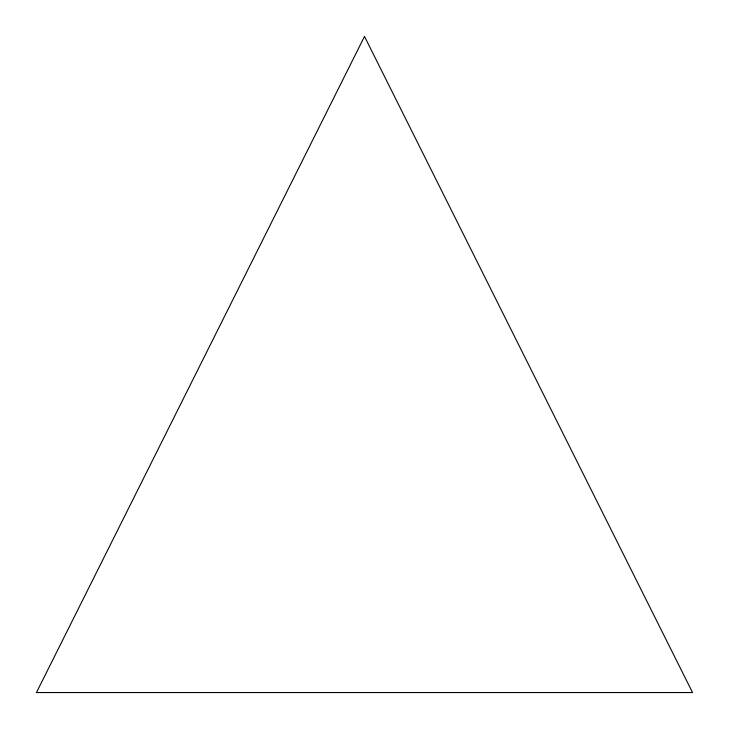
<?xml version="1.0" encoding="UTF-8"?>
<svg xmlns="http://www.w3.org/2000/svg" width="729" height="729" viewBox="0 0 729 729"><rect width="100%" height="100%" fill="white"/><g stroke="black" fill="none" stroke-linecap="round" stroke-linejoin="round"><path stroke-width="1.09" d="M364.5 36.45L36.45 692.55L692.55 692.55L364.5 36.45"/></g></svg>
